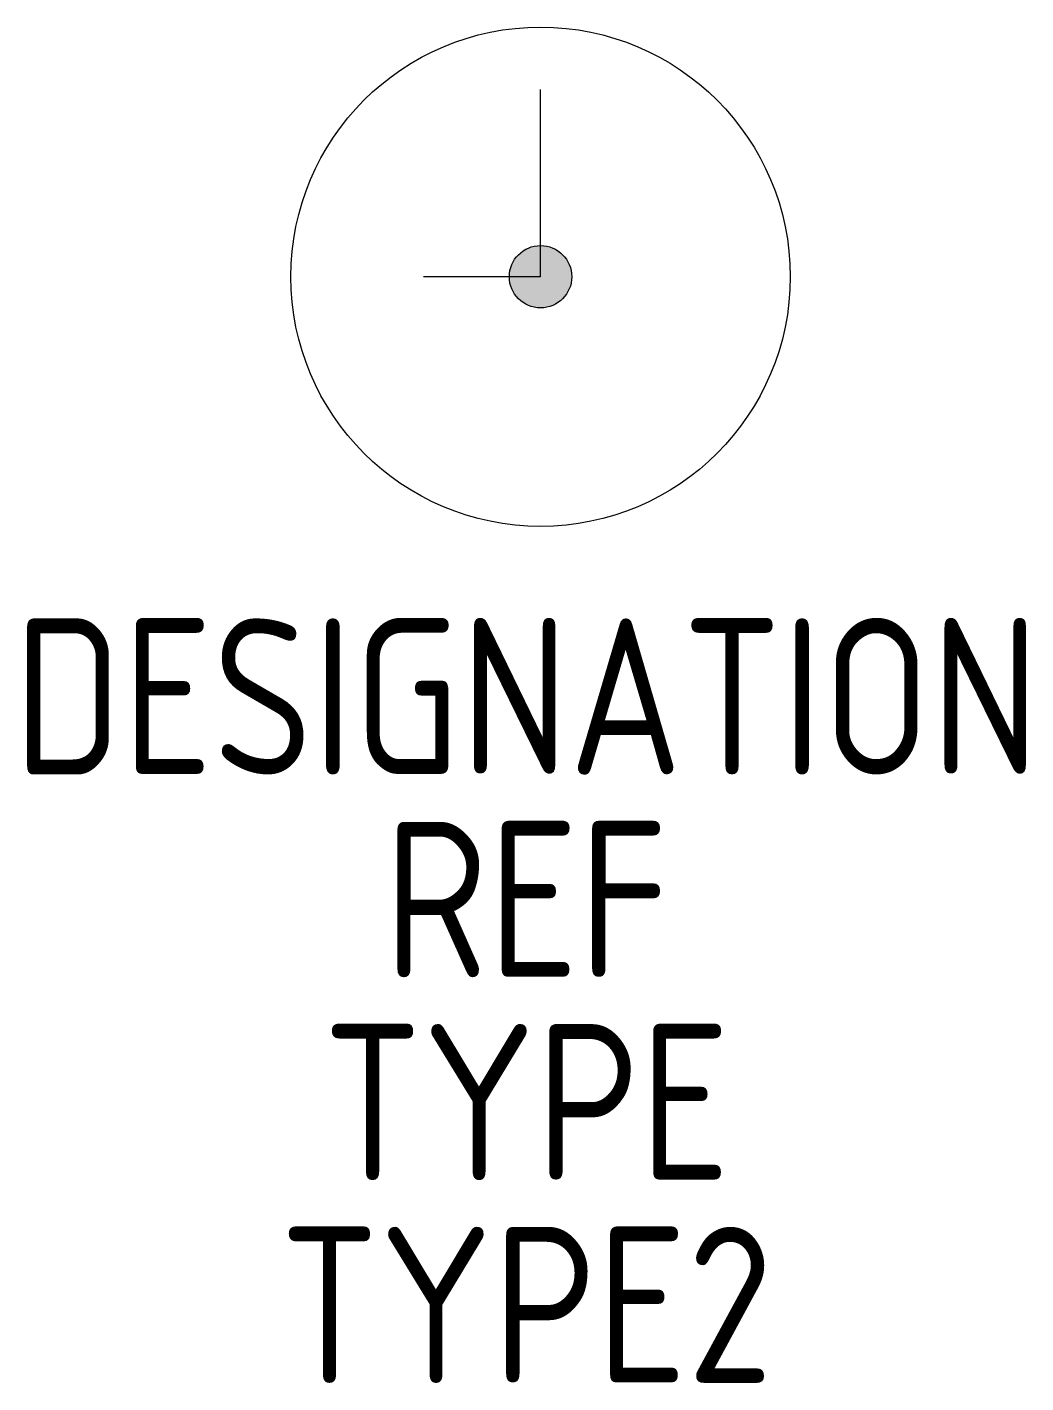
# Model space of a CAD drawing. Header units: millimetres. Extents: x -8.2 to 7.8, y -17.7 to 4.
import ezdxf
from ezdxf.enums import TextEntityAlignment as Align

# ---------------------------------------------------------------- set-up
doc = ezdxf.new("R2010")
doc.units = ezdxf.units.MM
for name, color, linetype in [('SYMB_FIL_FIN', 1, 'Continuous'), ('SYMB_TXT_NOM', 3, 'Continuous'), ('SYMBOLE', 3, 'Continuous')]:
    doc.layers.add(name, color=color, linetype=linetype)
doc.styles.add('NET2_5', font='isocp.shx', dxfattribs={"width": 0.9, "height": 2.5})

msp = doc.modelspace()

# ---------------------------------------------------------------- hatches: boundary and pattern name
at = {"layer": 'SYMB_FIL_FIN'}
h = msp.add_hatch(color=256, dxfattribs=at)
edge = h.paths.add_edge_path()
edge.add_arc((0, 0), 0.5, 0, 360)

# ---------------------------------------------------------------- linework, layer by layer
for q in [(0, 3), (-1.875, 0)]:
    msp.add_line((0, 0), q, dxfattribs=at)
msp.add_circle((0, 0), 0.5, dxfattribs=at)
at = {"layer": 'SYMBOLE'}
msp.add_circle((0, 0), 4, dxfattribs=at)

# ---------------------------------------------------------------- texts
at = {"layer": 'SYMB_TXT_NOM', "style": 'NET2_5', "width": 0.9, "flags": 8}
for tag, text, p in [('DESIGNATION', 'K?', (-0.225, -7.974)), ('REF', '', (-0.225, -11.224)), ('TYPE', '', (-0.225, -14.474)), ('TYPE2', '', (-0.225, -17.724))]:
    msp.add_attdef(tag, text=text, height=2.5, dxfattribs=at).set_placement(p, align=Align.CENTER)

doc.saveas('drawing.dxf')
